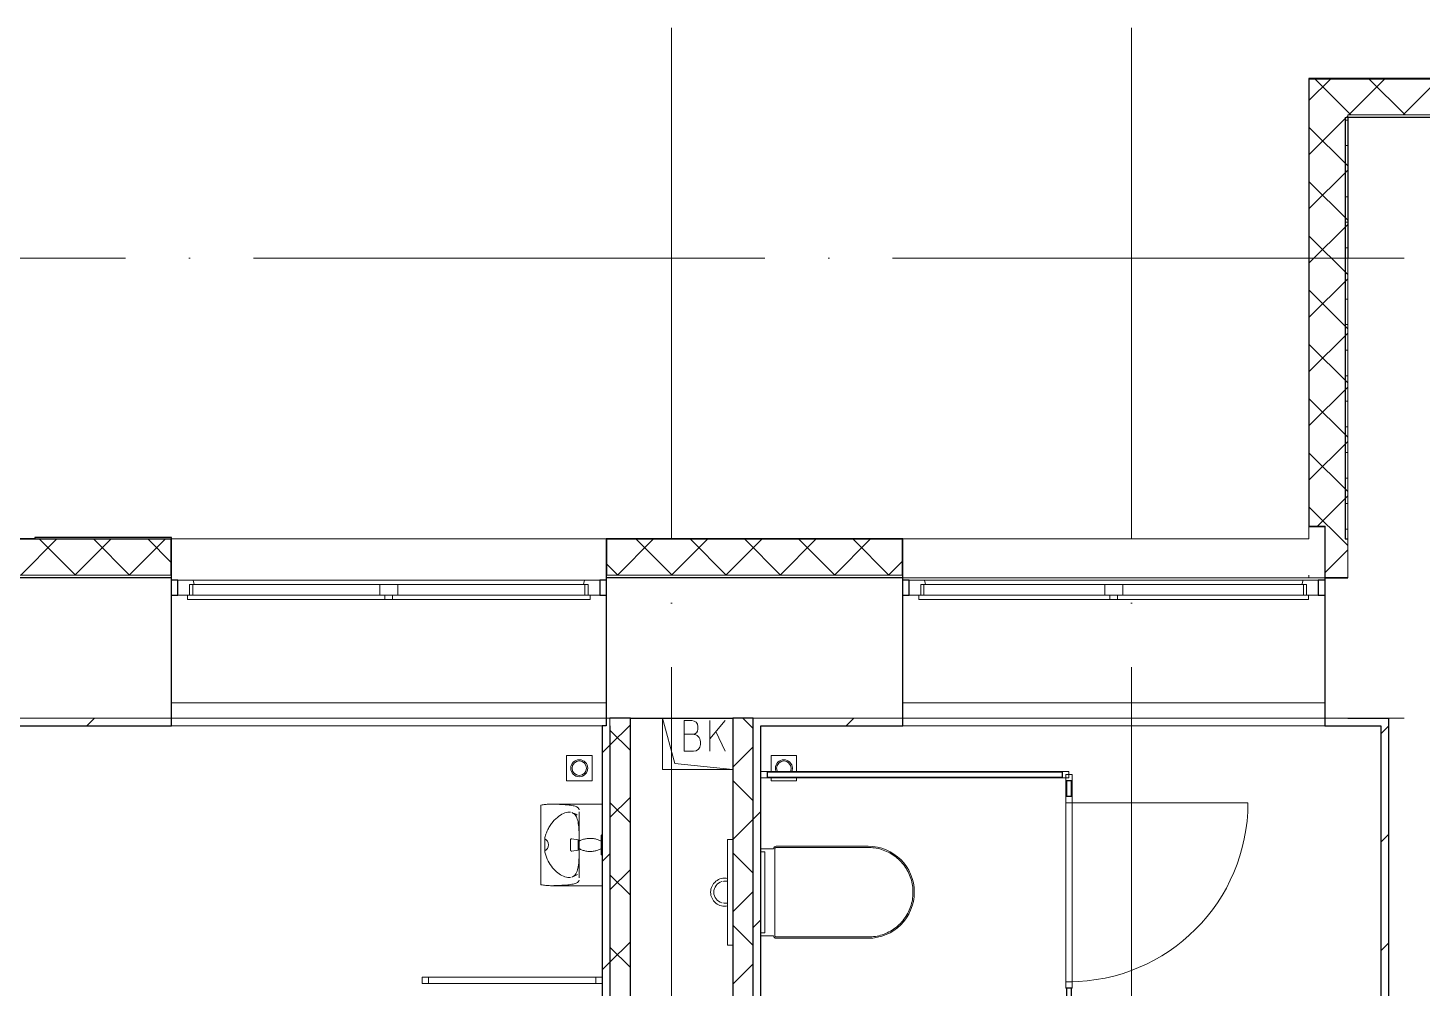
# Model space of a CAD drawing. Header units: millimetres. Extents: x -259809 to 472825, y -397243 to 31861.
# Drawn here: x -50972 to -45520, y -359087 to -355332 of the extents above; entities that cross this region are included whole.
import ezdxf

# ---------------------------------------------------------------- set-up
doc = ezdxf.new("R2010")
doc.units = ezdxf.units.MM
doc.linetypes.add('ADSK_Линия сетки', pattern=[25, 20, -2.5, 0, -2.5])
for name, color, linetype, lineweight in [('_ Окна', 252, 'Continuous', 30), ('Витраж', 252, 'Continuous', 9), ('Двери', 252, 'Continuous', 9), ('лс', 5, 'Continuous', 30), ('Окна', 252, 'Continuous', 9), ('Оси', 252, 'Continuous', 9), ('Перекрытие', 252, 'Continuous', 18), ('Сантехника', 252, 'Continuous', 18), ('Стены внутренние', 252, 'Continuous', 18), ('Стены наружные', 252, 'Continuous', 18), ('Стены разрез', 7, 'Continuous', 30), ('Стены штриховка', 7, 'Continuous', 9)]:
    doc.layers.add(name, color=color, linetype=linetype, lineweight=lineweight)

# ---------------------------------------------------------------- blocks, each defined once
blk = doc.blocks.new('1 этаж')
at = {"color": 251, "lineweight": 18, "true_color": 0x636466}
for p, q in [((-48490.8, -5345.3), (-48442.7, -5522.4)), ((-48490.8, -5545.3), (-48490.8, -5345.3)), ((-48375.6, -5354), (-48405.6, -5354)), ((-48405.6, -5354), (-48405.6, -5474)), ((-48352.2, -5387.3), (-48352.2, -5377.3)), ((-48245.6, -5354), (-48305.6, -5425.5)), ((-48305.6, -5474), (-48305.6, -5354)), ((-48245.6, -5474), (-48281.5, -5396.8)), ((-48372.2, -5407.3), (-48405.6, -5407.3)), ((-48342.2, -5447.3), (-48342.2, -5437.3)), ((-48405.6, -5474), (-48368.9, -5474)), ((-48215.8, -5545.3), (-48490.8, -5545.3)), ((-48442.7, -5522.4), (-48215.8, -5545.3))]:
    blk.add_line(p, q, dxfattribs=at)
for centre, radius, start, end in [((-48375.6, -5377.3), 23.3, 0, 90), ((-48372.2, -5387.3), 20, 270, 0), ((-48372.2, -5437.3), 30, 0, 90), ((-48368.9, -5447.3), 26.7, 270, 0)]:
    blk.add_arc(centre, radius, start, end, dxfattribs=at)
at = {"layer": '_ Окна', "color": 251, "true_color": 0x636466}
for p, q in [((-50385.8, -4805.3), (-50410.8, -4805.3)), ((-50385.8, -4863.3), (-50385.8, -4805.3)), ((-48710.8, -4805.3), (-48735.8, -4805.3)), ((-48735.8, -4805.3), (-48735.8, -4863.3)), ((-47525.8, -4805.3), (-47550.8, -4805.3)), ((-47525.8, -4863.3), (-47525.8, -4805.3)), ((-45900.8, -4805.3), (-45925.8, -4805.3)), ((-45925.8, -4805.3), (-45925.8, -4863.3)), ((-50410.8, -4863.3), (-50385.8, -4863.3)), ((-48735.8, -4863.3), (-48710.8, -4863.3)), ((-47550.8, -4863.3), (-47525.8, -4863.3)), ((-45925.8, -4863.3), (-45900.8, -4863.3))]:
    blk.add_line(p, q, dxfattribs=at)
at = {"layer": '_ Окна', "color": 251, "lineweight": 18, "true_color": 0x636466}
for p, q in [((-50326.4, -4805.3), (-50385.8, -4805.3)), ((-50385.8, -4805.3), (-50385.8, -4863.3)), ((-50339.8, -4863.3), (-50339.8, -4822.3)), ((-50339.8, -4822.3), (-50327.8, -4822.3)), ((-50321.8, -4822.3), (-50326.4, -4805.3)), ((-48795.2, -4805.3), (-48799.8, -4822.3)), ((-48735.8, -4805.3), (-48795.2, -4805.3)), ((-48793.8, -4822.3), (-48781.8, -4822.3)), ((-48781.8, -4822.3), (-48781.8, -4863.3)), ((-48735.8, -4863.3), (-48735.8, -4805.3)), ((-47466.4, -4805.3), (-47525.8, -4805.3)), ((-47525.8, -4805.3), (-47525.8, -4863.3)), ((-47479.8, -4863.3), (-47479.8, -4822.3)), ((-47479.8, -4822.3), (-47467.8, -4822.3)), ((-47461.8, -4822.3), (-47466.4, -4805.3)), ((-45985.2, -4805.3), (-45989.8, -4822.3)), ((-45925.8, -4805.3), (-45985.2, -4805.3)), ((-45983.8, -4822.3), (-45971.8, -4822.3)), ((-45971.8, -4822.3), (-45971.8, -4863.3)), ((-45925.8, -4863.3), (-45925.8, -4805.3)), ((-50385.8, -4863.3), (-50347.8, -4863.3)), ((-48773.8, -4863.3), (-48735.8, -4863.3)), ((-47525.8, -4863.3), (-47487.8, -4863.3)), ((-45963.8, -4863.3), (-45925.8, -4863.3))]:
    blk.add_line(p, q, dxfattribs=at)
at = {"layer": 'Витраж', "color": 251, "lineweight": 18, "true_color": 0x636466, "extrusion": (0, 0, -1)}
for p, q in [((-48080.8, -5552.8), (-48105.8, -5552.8)), ((-48105.8, -5552.8), (-48105.8, -5577.8)), ((-48080.8, -5577.8), (-48080.8, -5552.8)), ((-48105.8, -5577.8), (-48080.8, -5577.8)), ((-46888.3, -5565.3), (-46913.3, -5565.3)), ((-46913.3, -5565.3), (-46913.3, -5590.3)), ((-46913.3, -5590.3), (-46888.3, -5590.3)), ((-46888.3, -5590.3), (-46888.3, -5565.3)), ((-46888.3, -5650.3), (-46913.3, -5650.3)), ((-46913.3, -5650.3), (-46913.3, -5675.3)), ((-46888.3, -5675.3), (-46888.3, -5650.3)), ((-46913.3, -5675.3), (-46888.3, -5675.3)), ((-46888.3, -6375.3), (-46913.3, -6375.3)), ((-46913.3, -6375.3), (-46913.3, -6400.3)), ((-46888.3, -6400.3), (-46888.3, -6375.3)), ((-46913.3, -6400.3), (-46888.3, -6400.3))]:
    blk.add_line(p, q, dxfattribs=at)
at = {"layer": 'Витраж', "color": 251, "true_color": 0x636466}
for p, q in [((-48080.8, -5552.8), (-46925.8, -5552.8)), ((-48080.8, -5577.8), (-46925.8, -5577.8)), ((-46913.3, -5590.3), (-46913.3, -5650.3)), ((-46888.3, -5590.3), (-46888.3, -5650.3)), ((-46913.3, -5675.3), (-46913.3, -6375.3)), ((-46888.3, -5675.3), (-46888.3, -6375.3)), ((-49405.8, -6382.8), (-49405.8, -6357.8)), ((-49405.8, -6357.8), (-48750.8, -6357.8)), ((-48750.8, -6357.8), (-48750.8, -6382.8)), ((-48725.8, -6357.8), (-48750.8, -6357.8)), ((-48750.8, -6357.8), (-48750.8, -6382.8)), ((-48750.8, -6382.8), (-49405.8, -6382.8)), ((-48750.8, -6382.8), (-48725.8, -6382.8))]:
    blk.add_line(p, q, dxfattribs=at)
at = {"layer": 'Витраж', "color": 251, "lineweight": 18, "true_color": 0x636466}
for p, q in [((-46900.8, -5552.8), (-46925.8, -5552.8)), ((-46925.8, -5552.8), (-46925.8, -5577.8)), ((-46900.8, -5577.8), (-46900.8, -5552.8)), ((-46925.8, -5577.8), (-46900.8, -5577.8))]:
    blk.add_line(p, q, dxfattribs=at)
at = {"layer": 'Витраж', "color": 251, "true_color": 0x636466, "extrusion": (0, 0, -1)}
for p, q in [((-49430.8, -6357.8), (-49430.8, -6382.8)), ((-49405.8, -6357.8), (-49430.8, -6357.8)), ((-49405.8, -6382.8), (-49405.8, -6357.8)), ((-49430.8, -6382.8), (-49405.8, -6382.8))]:
    blk.add_line(p, q, dxfattribs=at)
at = {"layer": 'Двери', "color": 251, "true_color": 0x636466}
blk.add_line((-46888.3, -5675.3), (-46200.8, -5675.3), dxfattribs=at)
blk.add_arc((-46900.8, -5675.3), 700, 270, 0, dxfattribs=at)
at = {"layer": 'Окна', "color": 251, "true_color": 0x636466}
for p, q in [((-50327.8, -4822.3), (-49595.8, -4822.3)), ((-50327.8, -4863.3), (-50327.8, -4822.3)), ((-48795.2, -4805.3), (-50326.4, -4805.3)), ((-49595.8, -4822.3), (-49525.8, -4822.3)), ((-49595.8, -4822.3), (-49595.8, -4863.3)), ((-49525.8, -4822.3), (-48793.8, -4822.3)), ((-49525.8, -4863.3), (-49525.8, -4822.3)), ((-48793.8, -4822.3), (-48793.8, -4863.3)), ((-47467.8, -4822.3), (-46760.8, -4822.3)), ((-47467.8, -4863.3), (-47467.8, -4822.3)), ((-45985.2, -4805.3), (-47466.4, -4805.3)), ((-46760.8, -4822.3), (-46690.8, -4822.3)), ((-46760.8, -4822.3), (-46760.8, -4863.3)), ((-46690.8, -4822.3), (-45983.8, -4822.3)), ((-46690.8, -4863.3), (-46690.8, -4822.3)), ((-45983.8, -4822.3), (-45983.8, -4863.3)), ((-50347.8, -4863.3), (-49575.8, -4863.3)), ((-50347.8, -4880.3), (-50347.8, -4863.3)), ((-49575.8, -4880.3), (-50347.8, -4880.3)), ((-49575.8, -4863.3), (-49546.1, -4863.3)), ((-49575.8, -4863.3), (-49575.8, -4880.3)), ((-49546.1, -4880.3), (-49575.8, -4880.3)), ((-49545.8, -4863.3), (-48773.8, -4863.3)), ((-49545.8, -4880.3), (-49545.8, -4863.3)), ((-48773.8, -4880.3), (-49545.8, -4880.3)), ((-48773.8, -4863.3), (-48773.8, -4880.3)), ((-47487.8, -4863.3), (-46740.8, -4863.3)), ((-47487.8, -4880.3), (-47487.8, -4863.3)), ((-46740.8, -4880.3), (-47487.8, -4880.3)), ((-46740.8, -4863.3), (-46710.8, -4863.3)), ((-46740.8, -4863.3), (-46740.8, -4880.3)), ((-46710.8, -4880.3), (-46740.8, -4880.3)), ((-46710.8, -4863.3), (-45963.8, -4863.3)), ((-46710.8, -4880.3), (-46710.8, -4863.3)), ((-45963.8, -4880.3), (-46710.8, -4880.3)), ((-45963.8, -4863.3), (-45963.8, -4880.3))]:
    blk.add_line(p, q, dxfattribs=at)
at = {"layer": 'Оси', "color": 251, "linetype": 'ADSK_Линия сетки', "ltscale": 100, "true_color": 0x636466}
for p, q in [((-48455.8, -2645.3), (-48455.8, -33771.4)), ((-46655.8, -2645.3), (-46655.8, -33771.4)), ((4411.5, -3545.3), (-72528.1, -3545.3)), ((4411.5, -5345.3), (-72528.1, -5345.3))]:
    blk.add_line(p, q, dxfattribs=at)
at = {"layer": 'Перекрытие', "color": 251, "ltscale": 100, "true_color": 0x636466}
for p, q in [((-48490.8, -5545.3), (-48490.8, -5345.3)), ((-48215.8, -5545.3), (-48490.8, -5545.3))]:
    blk.add_line(p, q, dxfattribs=at)
at = {"layer": 'Сантехника', "color": 251, "true_color": 0x636466}
for p, q in [((-48865.8, -5490.3), (-48865.8, -5590.3)), ((-48765.8, -5490.3), (-48865.8, -5490.3)), ((-48765.8, -5590.3), (-48765.8, -5490.3)), ((-47965.8, -5490.3), (-48065.8, -5490.3)), ((-48065.8, -5490.3), (-48065.8, -5552.8)), ((-47965.8, -5552.8), (-47965.8, -5490.3)), ((-48865.8, -5590.3), (-48765.8, -5590.3)), ((-48065.8, -5577.8), (-48065.8, -5590.3)), ((-48065.8, -5590.3), (-47965.8, -5590.3)), ((-47965.8, -5590.3), (-47965.8, -5577.8)), ((-48965.8, -5995.8), (-48965.8, -5684.8)), ((-48725.8, -5680.9), (-48922.9, -5680.9)), ((-48816, -5730.3), (-48816, -5831.7)), ((-48951, -5840.3), (-48951, -5816.7)), ((-48820.8, -5820.3), (-48844.5, -5816.1)), ((-48820.8, -5840.3), (-48820.8, -5820.3)), ((-48815.8, -5830.3), (-48820.8, -5830.3)), ((-48816.2, -5816.4), (-48816.2, -5831.7)), ((-48815.8, -5825.3), (-48815.8, -5840.3)), ((-48951, -5863.9), (-48951, -5840.3)), ((-48844.5, -5864.5), (-48820.8, -5860.3)), ((-48820.8, -5860.3), (-48820.8, -5840.3)), ((-48820.8, -5850.3), (-48815.8, -5850.3)), ((-48816.2, -5849), (-48816.2, -5864.2)), ((-48816, -5849), (-48816, -5950.3)), ((-48815.8, -5840.3), (-48815.8, -5855.3)), ((-48055.8, -5855.3), (-48105.8, -5855.3)), ((-48105.8, -5867.1), (-48090.8, -5867.1)), ((-48090.8, -5867.1), (-48090.8, -6183.5)), ((-48050.8, -5855.3), (-48050.8, -6195.3)), ((-47685.8, -5845.3), (-48045.8, -5845.3)), ((-47685.8, -5850.3), (-48045.8, -5850.3)), ((-48922.9, -5999.8), (-48725.8, -5999.8)), ((-48090.8, -6183.5), (-48105.8, -6183.5)), ((-48105.8, -6195.3), (-48055.8, -6195.3)), ((-48045.8, -6200.3), (-47685.8, -6200.3)), ((-48045.8, -6205.3), (-47685.8, -6205.3))]:
    blk.add_line(p, q, dxfattribs=at)
at = {"layer": 'Сантехника', "color": 251, "lineweight": 9, "true_color": 0x636466}
for p, q in [((-48215.8, -5818.6), (-48235.8, -5818.6)), ((-48235.8, -5818.6), (-48235.8, -5843.6)), ((-48235.8, -6207.1), (-48235.8, -5843.6)), ((-48235.8, -6207.1), (-48235.8, -6232.1)), ((-48235.8, -6232.1), (-48215.8, -6232.1))]:
    blk.add_line(p, q, dxfattribs=at)
at = {"layer": 'Сантехника', "color": 251, "true_color": 0x636466, "flags": 128}
for points in [[(-48824.4, -5723.5), (-48829.6, -5720.7), (-48835, -5718.1), (-48840.5, -5715.8), (-48844.5, -5714.2)], [(-48850.3, -5821.1), (-48850.3, -5820.9), (-48850.3, -5820.7), (-48850.3, -5820.5), (-48850.3, -5820.3), (-48850.2, -5820.1), (-48850.2, -5819.9), (-48850.2, -5819.7), (-48850.1, -5819.5), (-48850, -5819.3), (-48850, -5819.1), (-48849.9, -5818.9), (-48849.8, -5818.8), (-48849.7, -5818.6), (-48849.6, -5818.4), (-48849.5, -5818.2), (-48849.4, -5818.1), (-48849.2, -5817.9), (-48849.1, -5817.8), (-48849, -5817.6), (-48848.8, -5817.5), (-48848.7, -5817.3), (-48848.5, -5817.2), (-48848.4, -5817.1), (-48848.2, -5817), (-48848, -5816.9), (-48847.9, -5816.8), (-48847.7, -5816.7), (-48847.5, -5816.6), (-48847.3, -5816.5), (-48847.2, -5816.4), (-48847, -5816.3), (-48846.8, -5816.3), (-48846.6, -5816.2), (-48846.4, -5816.2), (-48846.2, -5816.1), (-48846, -5816.1), (-48845.8, -5816.1), (-48845.6, -5816.1), (-48845.4, -5816.1), (-48845.2, -5816.1), (-48845, -5816.1), (-48844.8, -5816.1), (-48844.6, -5816.1), (-48844.5, -5816.1)], [(-48850.3, -5840.3), (-48850.3, -5839.5), (-48850.3, -5838.8), (-48850.3, -5838), (-48850.3, -5837.2), (-48850.3, -5836.5), (-48850.3, -5835.7), (-48850.3, -5835), (-48850.3, -5834.3), (-48850.3, -5833.5), (-48850.3, -5832.8), (-48850.3, -5832.1), (-48850.3, -5831.4), (-48850.3, -5830.7), (-48850.3, -5830.1), (-48850.3, -5829.4), (-48850.3, -5828.8), (-48850.3, -5828.2), (-48850.3, -5827.6), (-48850.3, -5827.1), (-48850.3, -5826.5), (-48850.3, -5826), (-48850.3, -5825.5), (-48850.3, -5825), (-48850.3, -5824.5), (-48850.3, -5824.1), (-48850.3, -5823.7), (-48850.3, -5823.3), (-48850.3, -5823), (-48850.3, -5822.7), (-48850.3, -5822.4), (-48850.3, -5822.1), (-48850.3, -5821.9), (-48850.3, -5821.7), (-48850.3, -5821.5), (-48850.3, -5821.3), (-48850.3, -5821.2), (-48850.3, -5821.1), (-48850.3, -5821.1), (-48850.3, -5821.1)], [(-48850.3, -5821.1), (-48850.3, -5821.1), (-48850.3, -5821.1), (-48850.3, -5821.2), (-48850.3, -5821.3), (-48850.3, -5821.4), (-48850.3, -5821.6), (-48850.3, -5821.8), (-48850.3, -5822), (-48850.3, -5822.3), (-48850.3, -5822.6), (-48850.3, -5822.9), (-48850.3, -5823.2), (-48850.3, -5823.6), (-48850.3, -5824), (-48850.3, -5824.4), (-48850.3, -5824.9), (-48850.3, -5825.3), (-48850.3, -5825.8), (-48850.3, -5826.4), (-48850.3, -5826.9), (-48850.3, -5827.5), (-48850.3, -5828), (-48850.3, -5828.7), (-48850.3, -5829.3), (-48850.3, -5829.9), (-48850.3, -5830.6), (-48850.3, -5831.2), (-48850.3, -5831.9), (-48850.3, -5832.6), (-48850.3, -5833.3), (-48850.3, -5834.1), (-48850.3, -5834.8), (-48850.3, -5835.5), (-48850.3, -5836.3), (-48850.3, -5837), (-48850.3, -5837.8), (-48850.3, -5838.6), (-48850.3, -5839.3), (-48850.3, -5840.1), (-48850.3, -5840.3)], [(-48815.8, -5825.3), (-48812.6, -5823.7), (-48809.3, -5822.2), (-48806, -5820.8), (-48802.6, -5819.6), (-48799.2, -5818.5), (-48795.7, -5817.5), (-48792.2, -5816.7), (-48788.7, -5816), (-48785.1, -5815.4), (-48781.6, -5815), (-48778, -5814.8), (-48774.4, -5814.7), (-48770.8, -5814.7), (-48767.2, -5814.9), (-48763.6, -5815.2), (-48760, -5815.6), (-48756.5, -5816.2), (-48752.9, -5817), (-48749.5, -5817.9), (-48746, -5818.9), (-48742.6, -5820), (-48739.2, -5821.3), (-48735.9, -5822.8), (-48732.7, -5824.3), (-48730.8, -5825.3)], [(-48730.8, -5805.3), (-48730.8, -5805.1), (-48730.8, -5804.9), (-48730.8, -5804.7), (-48730.7, -5804.5), (-48730.7, -5804.3), (-48730.7, -5804.1), (-48730.6, -5803.9), (-48730.5, -5803.7), (-48730.5, -5803.6), (-48730.4, -5803.4), (-48730.3, -5803.2), (-48730.2, -5803), (-48730.1, -5802.8), (-48730, -5802.7), (-48729.9, -5802.5), (-48729.8, -5802.3), (-48729.7, -5802.2), (-48729.6, -5802), (-48729.4, -5801.9), (-48729.3, -5801.7), (-48729.1, -5801.6), (-48729, -5801.5), (-48728.8, -5801.3), (-48728.7, -5801.2), (-48728.5, -5801.1), (-48728.3, -5801), (-48728.2, -5800.9), (-48728, -5800.8), (-48727.8, -5800.7), (-48727.6, -5800.7), (-48727.4, -5800.6), (-48727.2, -5800.5), (-48727, -5800.5), (-48726.8, -5800.4), (-48726.7, -5800.4), (-48726.5, -5800.4), (-48726.3, -5800.3), (-48726.1, -5800.3), (-48725.9, -5800.3), (-48725.8, -5800.3)], [(-48730.8, -5824.2), (-48730.8, -5822.9), (-48730.8, -5821.7), (-48730.8, -5820.6), (-48730.8, -5819.4), (-48730.8, -5818.3), (-48730.8, -5817.2), (-48730.8, -5816.2), (-48730.8, -5815.2), (-48730.8, -5814.3), (-48730.8, -5813.3), (-48730.8, -5812.5), (-48730.8, -5811.6), (-48730.8, -5810.9), (-48730.8, -5810.1), (-48730.8, -5809.4), (-48730.8, -5808.8), (-48730.8, -5808.2), (-48730.8, -5807.7), (-48730.8, -5807.2), (-48730.8, -5806.8), (-48730.8, -5806.4), (-48730.8, -5806.1), (-48730.8, -5805.8), (-48730.8, -5805.6), (-48730.8, -5805.5), (-48730.8, -5805.4), (-48730.8, -5805.3)], [(-48730.8, -5805.3), (-48730.8, -5805.3), (-48730.8, -5805.4), (-48730.8, -5805.6), (-48730.8, -5805.8), (-48730.8, -5806), (-48730.8, -5806.3), (-48730.8, -5806.7), (-48730.8, -5807.1), (-48730.8, -5807.6), (-48730.8, -5808.1), (-48730.8, -5808.6), (-48730.8, -5809.3), (-48730.8, -5809.9), (-48730.8, -5810.7), (-48730.8, -5811.4), (-48730.8, -5812.2), (-48730.8, -5813.1), (-48730.8, -5814), (-48730.8, -5814.9), (-48730.8, -5815.9), (-48730.8, -5817), (-48730.8, -5818), (-48730.8, -5819.1), (-48730.8, -5820.2), (-48730.8, -5821.4), (-48730.8, -5822.6), (-48730.8, -5823.8), (-48730.8, -5825.1), (-48730.8, -5826.3), (-48730.8, -5827.6), (-48730.8, -5828.9), (-48730.8, -5830.3), (-48730.8, -5831.6), (-48730.8, -5833), (-48730.8, -5834.4), (-48730.8, -5835.7), (-48730.8, -5837.1), (-48730.8, -5838.5), (-48730.8, -5839.9), (-48730.8, -5840.3)], [(-48850.3, -5840.3), (-48850.3, -5841.1), (-48850.3, -5841.9), (-48850.3, -5842.6), (-48850.3, -5843.4), (-48850.3, -5844.1), (-48850.3, -5844.9), (-48850.3, -5845.6), (-48850.3, -5846.4), (-48850.3, -5847.1), (-48850.3, -5847.8), (-48850.3, -5848.5), (-48850.3, -5849.2), (-48850.3, -5849.9), (-48850.3, -5850.5), (-48850.3, -5851.2), (-48850.3, -5851.8), (-48850.3, -5852.4), (-48850.3, -5853), (-48850.3, -5853.6), (-48850.3, -5854.1), (-48850.3, -5854.6), (-48850.3, -5855.2), (-48850.3, -5855.6), (-48850.3, -5856.1), (-48850.3, -5856.5), (-48850.3, -5856.9), (-48850.3, -5857.3), (-48850.3, -5857.6), (-48850.3, -5858), (-48850.3, -5858.3), (-48850.3, -5858.5), (-48850.3, -5858.8), (-48850.3, -5859), (-48850.3, -5859.1), (-48850.3, -5859.3), (-48850.3, -5859.4), (-48850.3, -5859.5), (-48850.3, -5859.5), (-48850.3, -5859.6)], [(-48850.3, -5859.6), (-48850.3, -5859.5), (-48850.3, -5859.5), (-48850.3, -5859.4), (-48850.3, -5859.3), (-48850.3, -5859.2), (-48850.3, -5859), (-48850.3, -5858.8), (-48850.3, -5858.6), (-48850.3, -5858.3), (-48850.3, -5858), (-48850.3, -5857.7), (-48850.3, -5857.4), (-48850.3, -5857), (-48850.3, -5856.6), (-48850.3, -5856.2), (-48850.3, -5855.8), (-48850.3, -5855.3), (-48850.3, -5854.8), (-48850.3, -5854.3), (-48850.3, -5853.7), (-48850.3, -5853.2), (-48850.3, -5852.6), (-48850.3, -5852), (-48850.3, -5851.4), (-48850.3, -5850.7), (-48850.3, -5850.1), (-48850.3, -5849.4), (-48850.3, -5848.7), (-48850.3, -5848), (-48850.3, -5847.3), (-48850.3, -5846.6), (-48850.3, -5845.8), (-48850.3, -5845.1), (-48850.3, -5844.3), (-48850.3, -5843.6), (-48850.3, -5842.8), (-48850.3, -5842.1), (-48850.3, -5841.3), (-48850.3, -5840.5), (-48850.3, -5840.3)], [(-48844.5, -5864.5), (-48844.7, -5864.5), (-48844.9, -5864.5), (-48845.1, -5864.6), (-48845.3, -5864.6), (-48845.5, -5864.6), (-48845.7, -5864.6), (-48845.9, -5864.5), (-48846.1, -5864.5), (-48846.3, -5864.5), (-48846.5, -5864.4), (-48846.7, -5864.4), (-48846.8, -5864.3), (-48847, -5864.3), (-48847.2, -5864.2), (-48847.4, -5864.1), (-48847.6, -5864), (-48847.8, -5863.9), (-48847.9, -5863.8), (-48848.1, -5863.7), (-48848.3, -5863.6), (-48848.4, -5863.5), (-48848.6, -5863.4), (-48848.7, -5863.2), (-48848.9, -5863.1), (-48849, -5863), (-48849.2, -5862.8), (-48849.3, -5862.7), (-48849.4, -5862.5), (-48849.5, -5862.3), (-48849.6, -5862.2), (-48849.7, -5862), (-48849.8, -5861.8), (-48849.9, -5861.6), (-48850, -5861.4), (-48850.1, -5861.3), (-48850.1, -5861.1), (-48850.2, -5860.9), (-48850.2, -5860.7), (-48850.3, -5860.5), (-48850.3, -5860.3), (-48850.3, -5860.1), (-48850.3, -5859.9), (-48850.3, -5859.7), (-48850.3, -5859.6)], [(-48730.8, -5855.3), (-48734, -5856.9), (-48737.3, -5858.5), (-48740.6, -5859.8), (-48744, -5861.1), (-48747.4, -5862.2), (-48750.9, -5863.1), (-48754.4, -5864), (-48757.9, -5864.7), (-48761.5, -5865.2), (-48765.1, -5865.6), (-48768.6, -5865.9), (-48772.2, -5866), (-48775.8, -5865.9), (-48779.4, -5865.8), (-48783, -5865.5), (-48786.6, -5865), (-48790.1, -5864.4), (-48793.7, -5863.6), (-48797.2, -5862.8), (-48800.6, -5861.7), (-48804, -5860.6), (-48807.4, -5859.3), (-48810.7, -5857.9), (-48813.9, -5856.3), (-48815.8, -5855.3)], [(-48730.8, -5840.3), (-48730.8, -5841.7), (-48730.8, -5843.1), (-48730.8, -5844.5), (-48730.8, -5845.9), (-48730.8, -5847.3), (-48730.8, -5848.6), (-48730.8, -5850), (-48730.8, -5851.3), (-48730.8, -5852.6), (-48730.8, -5853.9), (-48730.8, -5855.2), (-48730.8, -5856.5), (-48730.8, -5857.7), (-48730.8, -5858.9), (-48730.8, -5860.1), (-48730.8, -5861.2), (-48730.8, -5862.3), (-48730.8, -5863.4), (-48730.8, -5864.4), (-48730.8, -5865.4), (-48730.8, -5866.4), (-48730.8, -5867.3), (-48730.8, -5868.2), (-48730.8, -5869), (-48730.8, -5869.8), (-48730.8, -5870.5), (-48730.8, -5871.2), (-48730.8, -5871.8), (-48730.8, -5872.4), (-48730.8, -5872.9), (-48730.8, -5873.4), (-48730.8, -5873.8), (-48730.8, -5874.2), (-48730.8, -5874.5), (-48730.8, -5874.8), (-48730.8, -5875), (-48730.8, -5875.2), (-48730.8, -5875.3), (-48730.8, -5875.3)], [(-48730.8, -5875.3), (-48730.8, -5875.3), (-48730.8, -5875.2), (-48730.8, -5875.1), (-48730.8, -5874.9), (-48730.8, -5874.6), (-48730.8, -5874.3), (-48730.8, -5874), (-48730.8, -5873.5), (-48730.8, -5873.1), (-48730.8, -5872.6), (-48730.8, -5872), (-48730.8, -5871.4), (-48730.8, -5870.7), (-48730.8, -5870), (-48730.8, -5869.2), (-48730.8, -5868.4), (-48730.8, -5867.5), (-48730.8, -5866.6), (-48730.8, -5865.7), (-48730.8, -5864.7), (-48730.8, -5863.7), (-48730.8, -5862.6), (-48730.8, -5861.5), (-48730.8, -5860.4), (-48730.8, -5859.2), (-48730.8, -5858), (-48730.8, -5856.8), (-48730.8, -5855.6)], [(-48725.8, -5880.3), (-48726, -5880.3), (-48726.2, -5880.3), (-48726.4, -5880.3), (-48726.6, -5880.2), (-48726.8, -5880.2), (-48727, -5880.2), (-48727.2, -5880.1), (-48727.4, -5880.1), (-48727.6, -5880), (-48727.7, -5879.9), (-48727.9, -5879.8), (-48728.1, -5879.7), (-48728.3, -5879.7), (-48728.5, -5879.5), (-48728.6, -5879.4), (-48728.8, -5879.3), (-48728.9, -5879.2), (-48729.1, -5879.1), (-48729.2, -5878.9), (-48729.4, -5878.8), (-48729.5, -5878.7), (-48729.7, -5878.5), (-48729.8, -5878.3), (-48729.9, -5878.2), (-48730, -5878), (-48730.1, -5877.8), (-48730.2, -5877.7), (-48730.3, -5877.5), (-48730.4, -5877.3), (-48730.5, -5877.1), (-48730.5, -5876.9), (-48730.6, -5876.7), (-48730.6, -5876.6), (-48730.7, -5876.4), (-48730.7, -5876.2), (-48730.8, -5876), (-48730.8, -5875.8), (-48730.8, -5875.6), (-48730.8, -5875.4), (-48730.8, -5875.3)], [(-48045.8, -5850.3), (-48046, -5850.3), (-48046.2, -5850.3), (-48046.4, -5850.3), (-48046.6, -5850.4), (-48046.8, -5850.4), (-48047, -5850.5), (-48047.2, -5850.5), (-48047.4, -5850.6), (-48047.6, -5850.6), (-48047.7, -5850.7), (-48047.9, -5850.8), (-48048.1, -5850.9), (-48048.3, -5851), (-48048.5, -5851.1), (-48048.6, -5851.2), (-48048.8, -5851.3), (-48048.9, -5851.4), (-48049.1, -5851.6), (-48049.2, -5851.7), (-48049.4, -5851.8), (-48049.5, -5852), (-48049.7, -5852.1), (-48049.8, -5852.3), (-48049.9, -5852.4), (-48050, -5852.6), (-48050.1, -5852.8), (-48050.2, -5853), (-48050.3, -5853.1), (-48050.4, -5853.3), (-48050.5, -5853.5), (-48050.5, -5853.7), (-48050.6, -5853.9), (-48050.6, -5854.1), (-48050.7, -5854.3), (-48050.7, -5854.5), (-48050.8, -5854.7), (-48050.8, -5854.9), (-48050.8, -5855.1), (-48050.8, -5855.3), (-48050.8, -5855.3)], [(-47685.8, -6200.3), (-47678.8, -6200.2), (-47671.8, -6199.8), (-47664.9, -6199.1), (-47657.9, -6198.1), (-47651, -6196.8), (-47644.2, -6195.3), (-47637.4, -6193.5), (-47630.8, -6191.4), (-47624.2, -6189.1), (-47617.7, -6186.5), (-47611.3, -6183.6), (-47605, -6180.5), (-47598.8, -6177.2), (-47592.8, -6173.6), (-47587, -6169.7), (-47581.3, -6165.7), (-47575.8, -6161.4), (-47570.4, -6156.9), (-47565.2, -6152.2), (-47560.3, -6147.2), (-47555.5, -6142.1), (-47550.9, -6136.8), (-47546.6, -6131.3), (-47542.4, -6125.7), (-47538.5, -6119.9), (-47534.9, -6113.9), (-47531.5, -6107.8), (-47528.3, -6101.6), (-47525.4, -6095.2), (-47522.7, -6088.7), (-47520.3, -6082.2), (-47518.1, -6075.5), (-47516.3, -6068.7), (-47514.7, -6061.9), (-47513.3, -6055.1), (-47512.3, -6048.1), (-47511.5, -6041.2), (-47511, -6034.2), (-47510.8, -6027.2), (-47510.9, -6020.2), (-47511.2, -6013.2), (-47511.8, -6006.2), (-47512.7, -5999.3), (-47513.9, -5992.4), (-47515.4, -5985.6), (-47517.1, -5978.8), (-47519.1, -5972.1), (-47521.4, -5965.4), (-47523.9, -5958.9), (-47526.7, -5952.5), (-47529.7, -5946.2), (-47533, -5940), (-47536.5, -5934), (-47540.3, -5928.1), (-47544.3, -5922.3), (-47548.5, -5916.7), (-47553, -5911.3), (-47557.7, -5906.1), (-47562.5, -5901.1), (-47567.6, -5896.3), (-47572.9, -5891.6), (-47578.3, -5887.2), (-47583.9, -5883), (-47589.7, -5879.1), (-47595.6, -5875.4), (-47601.7, -5871.9), (-47607.9, -5868.6), (-47614.2, -5865.6), (-47620.6, -5862.9), (-47627.2, -5860.4), (-47633.8, -5858.2), (-47640.5, -5856.3), (-47647.3, -5854.6), (-47654.2, -5853.2), (-47661.1, -5852.1), (-47668.1, -5851.2), (-47675, -5850.6), (-47682, -5850.4), (-47685.8, -5850.3)], [(-48844.5, -5966.4), (-48838.9, -5964.2), (-48833.4, -5961.8), (-48828.1, -5959.2), (-48823, -5956.3)], [(-48050.8, -6195.3), (-48050.8, -6195.5), (-48050.8, -6195.7), (-48050.8, -6195.9), (-48050.7, -6196.1), (-48050.7, -6196.3), (-48050.7, -6196.5), (-48050.6, -6196.7), (-48050.5, -6196.9), (-48050.5, -6197.1), (-48050.4, -6197.3), (-48050.3, -6197.4), (-48050.2, -6197.6), (-48050.1, -6197.8), (-48050, -6198), (-48049.9, -6198.1), (-48049.8, -6198.3), (-48049.7, -6198.5), (-48049.6, -6198.6), (-48049.4, -6198.8), (-48049.3, -6198.9), (-48049.1, -6199), (-48049, -6199.2), (-48048.8, -6199.3), (-48048.7, -6199.4), (-48048.5, -6199.5), (-48048.3, -6199.6), (-48048.2, -6199.7), (-48048, -6199.8), (-48047.8, -6199.9), (-48047.6, -6200), (-48047.4, -6200), (-48047.2, -6200.1), (-48047, -6200.2), (-48046.8, -6200.2), (-48046.7, -6200.2), (-48046.5, -6200.3), (-48046.3, -6200.3), (-48046.1, -6200.3), (-48045.9, -6200.3), (-48045.8, -6200.3)]]:
    blk.add_lwpolyline(points, dxfattribs=at)
at = {"layer": 'Сантехника', "color": 251, "lineweight": 9, "true_color": 0x636466, "flags": 128}
for points in [[(-48236.9, -5982.6), (-48238.1, -5982.6), (-48239.1, -5982.6), (-48240.1, -5982.6), (-48241.1, -5982.6), (-48241.9, -5982.6), (-48242.8, -5982.6), (-48243.5, -5982.6), (-48244.2, -5982.6), (-48244.8, -5982.6), (-48245.4, -5982.6), (-48245.8, -5982.6), (-48246.3, -5982.6), (-48246.6, -5982.6), (-48246.9, -5982.6), (-48247.1, -5982.6), (-48247.2, -5982.6), (-48247.2, -5982.6), (-48247.2, -5982.6)], [(-48247.2, -6068), (-48247.2, -6068), (-48247.1, -6068), (-48246.9, -6068), (-48246.7, -6068), (-48246.4, -6068), (-48246, -6068), (-48245.5, -6068), (-48245, -6068), (-48244.4, -6068), (-48243.7, -6068), (-48243, -6068), (-48242.2, -6068), (-48241.3, -6068), (-48240.4, -6068), (-48239.4, -6068), (-48238.3, -6068), (-48237.2, -6068), (-48236.1, -6068)]]:
    blk.add_lwpolyline(points, dxfattribs=at)
at = {"layer": 'Сантехника', "color": 251, "true_color": 0x636466}
for centre, radius, start, end in [((-48815.8, -5540.3), 33.3, 0, 180), ((-48015.8, -5540.3), 33.3, 0, 180), ((-48815.8, -5540.3), 33.3, 180, 0), ((-48815.8, -5540.3), 28.3, 0, 180), ((-48815.8, -5540.3), 28.3, 180, 0), ((-48015.8, -5540.3), 33.3, 180, 202.2258), ((-48015.8, -5540.3), 28.3, 0, 180), ((-48015.8, -5540.3), 28.3, 180, 206.3415), ((-48015.8, -5540.3), 28.3, 333.6585, 0), ((-48015.8, -5540.3), 33.3, 337.7742, 0), ((-48045.8, -5855.3), 10, 90, 180), ((-48045.8, -5855.3), 5, 150, 180), ((-48045.8, -5855.3), 5, 150, 180), ((-48045.8, -5855.3), 5, 150, 180), ((-48045.8, -5855.3), 5, 90, 120), ((-48045.8, -5855.3), 5, 90, 120), ((-48045.8, -5855.3), 5, 105, 120), ((-47685.8, -6025.3), 180, 270, 90), ((-47685.8, -6025.3), 175, 89.0922, 90), ((-47685.8, -6025.3), 175, 89.0922, 90), ((-48045.8, -6195.3), 10, 180, 270), ((-48045.8, -6195.3), 5, 180, 210), ((-48045.8, -6195.3), 5, 180, 210), ((-48045.8, -6195.3), 5, 180, 210), ((-48045.8, -6195.3), 5, 240, 270), ((-48045.8, -6195.3), 5, 240, 270), ((-48045.8, -6195.3), 5, 240, 255), ((-47685.8, -6025.3), 175, 270, 270.9078), ((-47685.8, -6025.3), 175, 270, 270.9078)]:
    blk.add_arc(centre, radius, start, end, dxfattribs=at)
at = {"layer": 'Сантехника', "color": 251, "lineweight": 9, "true_color": 0x636466}
for radius, start, end in [(55, 77.9742, 180), (42.7, 105, 180), (42.7, 90, 99.1301), (42.7, 90, 92.0828), (42.7, 85.8024, 87.6527), (55, 180, 282.0258), (42.7, 180, 255), (42.7, 260.5014, 272.7572), (42.7, 267.4662, 270)]:
    blk.add_arc((-48247.2, -6025.3), radius, start, end, dxfattribs=at)
at = {"layer": 'Сантехника', "color": 251, "true_color": 0x636466}
for major_axis, start_param, end_param in [((0, 25), 4.712389, 5.943447), ((0, -25), 0.339739, 1.570796)]:
    blk.add_ellipse((-48958.1, -5840.3), major_axis=major_axis, ratio=0.859293, start_param=start_param, end_param=end_param, dxfattribs=at)
for points, knots in [([(-48965.8, -5684.8), (-48960.1, -5683.8), (-48949, -5682.1), (-48935.6, -5681.1), (-48925.4, -5680.8), (-48917.9, -5680.9), (-48910.5, -5681.1), (-48903.4, -5681.3), (-48896.4, -5681.6), (-48887.5, -5682), (-48877, -5682.7), (-48865.5, -5683.6), (-48854.6, -5684.7), (-48844.5, -5686.1), (-48835.5, -5687.9), (-48828.2, -5690.3), (-48823.4, -5692.8), (-48820.9, -5695), (-48819.6, -5696.4), (-48818.8, -5697.5), (-48818.1, -5698.6), (-48817.4, -5699.7), (-48817, -5700.8), (-48816.7, -5701.6), (-48816.6, -5702.1), (-48816.5, -5702.4), (-48816.5, -5702.6)], [-1, -1, -1, -1, -0.9416667, -0.8833333, -0.8541667, -0.825, -0.7958333, -0.7666667, -0.7375, -0.7083333, -0.65, -0.5916667, -0.5333333, -0.4666667, -0.4, -0.3333333, -0.2666667, -0.2333333, -0.2166667, -0.2, -0.1833333, -0.1666667, -0.15, -0.1416667, -0.1375, -0.1333333, -0.1333333, -0.1333333, -0.1333333]), ([(-48951, -5816.7), (-48949.8, -5810.3), (-48946.6, -5797.8), (-48939.3, -5780.1), (-48930.2, -5764), (-48915.9, -5745), (-48895.7, -5726.4), (-48871.3, -5713.6), (-48857.1, -5711.9), (-48850.9, -5712.7)], [0, 0, 0, 0, 0.0526316, 0.1052632, 0.1578947, 0.2105263, 0.3157895, 0.4210526, 0.5263158, 0.5263158, 0.5263158, 0.5263158]), ([(-48842.1, -5715.2), (-48839.4, -5716.5), (-48832.7, -5721.2), (-48824.6, -5733.9), (-48819.2, -5755.7), (-48817.2, -5779), (-48816.5, -5799.9), (-48816.3, -5810.8), (-48816.2, -5816.4)], [0.5789474, 0.5789474, 0.5789474, 0.5789474, 0.6315789, 0.7236842, 0.8157895, 0.9078947, 0.9539474, 1, 1, 1, 1]), ([(-48815.8, -5711), (-48815.8, -5711.2), (-48815.8, -5711.5), (-48815.8, -5712.1), (-48815.8, -5713.2), (-48815.8, -5714.8), (-48815.9, -5717), (-48815.9, -5720.1), (-48815.9, -5724.4), (-48816, -5728.3), (-48816, -5730.3)], [-0.06666667, -0.06666667, -0.06666667, -0.06666667, -0.06458333, -0.0625, -0.05833333, -0.05, -0.04166667, -0.03333333, -0.01666667, 0, 0, 0, 0]), ([(-48850.9, -5967.9), (-48854, -5968.4), (-48864, -5968.3), (-48882.4, -5962.2), (-48905, -5946.6), (-48925.4, -5924.7), (-48939.3, -5901.4), (-48947.2, -5880.5), (-48949.9, -5869.5), (-48951, -5863.9)], [0.4736842, 0.4736842, 0.4736842, 0.4736842, 0.5263158, 0.6315789, 0.7236842, 0.8157895, 0.9078947, 0.9539474, 1, 1, 1, 1]), ([(-48816.2, -5864.2), (-48816.3, -5870.6), (-48816.5, -5883.1), (-48817.2, -5900.8), (-48818.6, -5916.9), (-48821.5, -5935.9), (-48827.9, -5954.4), (-48836.7, -5962.8), (-48842.1, -5965.4)], [0, 0, 0, 0, 0.0526316, 0.1052632, 0.1578947, 0.2105263, 0.3157895, 0.4210526, 0.4210526, 0.4210526, 0.4210526]), ([(-48816.5, -5978.1), (-48816.5, -5978.1), (-48816.5, -5978.2), (-48816.7, -5978.8), (-48816.9, -5979.6), (-48817.3, -5980.6), (-48817.7, -5981.5), (-48818.2, -5982.3), (-48818.9, -5983.2), (-48819.6, -5984.3), (-48820.9, -5985.6), (-48823.4, -5987.8), (-48828.2, -5990.3), (-48835.5, -5992.7), (-48844.5, -5994.5), (-48855, -5996), (-48867.1, -5997.2), (-48880.5, -5998.2), (-48895.3, -5999), (-48908.8, -5999.5), (-48920, -5999.8), (-48931.5, -5999.8), (-48946.6, -5998.9), (-48959.3, -5997), (-48965.8, -5995.8)], [-0.8666667, -0.8666667, -0.8666667, -0.8666667, -0.865625, -0.8625, -0.85, -0.8375, -0.825, -0.8125, -0.8, -0.7833333, -0.7666667, -0.7333333, -0.6666667, -0.6, -0.5333333, -0.4666667, -0.4, -0.3333333, -0.2666667, -0.2, -0.1666667, -0.1333333, -0.0666667, 0, 0, 0, 0]), ([(-48816, -5950.3), (-48816, -5953.4), (-48815.9, -5957.6), (-48815.9, -5962.6), (-48815.8, -5965.9), (-48815.8, -5968), (-48815.8, -5969.3), (-48815.8, -5969.6), (-48815.8, -5969.7)], [-1, -1, -1, -1, -0.975, -0.9625, -0.95, -0.9375, -0.934375, -0.9328125, -0.9328125, -0.9328125, -0.9328125])]:
    blk.add_open_spline(points, degree=3, knots=knots, dxfattribs=at)
at = {"layer": 'Стены внутренние', "color": 251, "lineweight": 30, "true_color": 0x636466}
for p, q in [((-44405.8, -2843.3), (-45962.8, -2843.3)), ((-45962.8, -2843.3), (-45962.8, -4595.3)), ((-44405.8, -2995.3), (-45810.8, -2995.3)), ((-45810.8, -2995.3), (-45810.8, -3545.3)), ((-45962.8, -4595.3), (-45900.8, -4595.3)), ((-45900.8, -4595.3), (-45900.8, -4795.3)), ((-50945.8, -4643.3), (-51480.8, -4643.3)), ((-50410.8, -4785.3), (-50410.8, -4643.3)), ((-47550.8, -4643.3), (-48710.8, -4643.3)), ((-48710.8, -4643.3), (-48710.8, -4785.3)), ((-47550.8, -4785.3), (-47550.8, -4643.3)), ((-50410.8, -4795.3), (-51480.8, -4795.3)), ((-50410.8, -5345.3), (-50410.8, -4795.3)), ((-47550.8, -4795.3), (-48710.8, -4795.3)), ((-48710.8, -4795.3), (-48710.8, -5345.3)), ((-47550.8, -5345.3), (-47550.8, -4795.3)), ((-45810.8, -4795.3), (-45900.8, -4795.3)), ((-45900.8, -4795.3), (-45900.8, -5345.3)), ((-45900.8, -4795.3), (-45810.8, -4795.3)), ((-48615.8, -5345.3), (-48215.8, -5345.3)), ((-45810.8, -5345.3), (-45650.8, -5345.3)), ((-45650.8, -5345.3), (-45650.8, -11350.3))]:
    blk.add_line(p, q, dxfattribs=at)
at = {"layer": 'Стены внутренние', "color": 251, "linetype": 'Continuous', "lineweight": 9, "true_color": 0x636466}
for p, q in [((-45960.4, -2843.3), (-45960.8, -2844)), ((-45960.8, -2927.8), (-45878.3, -2845.3)), ((-45798.5, -2985.3), (-45938.5, -2845.3)), ((-45806.2, -2985.3), (-45666.2, -2845.3)), ((-45586.4, -2985.3), (-45726.4, -2845.3)), ((-45594, -2985.3), (-45454, -2845.3)), ((-45960.8, -3140), (-45816.2, -2995.3)), ((-45816.2, -2995.3), (-45810.8, -2990)), ((-45810.8, -3185.2), (-45960.8, -3035.2)), ((-45960.8, -3352.1), (-45810.8, -3202.1)), ((-45810.8, -3397.3), (-45960.8, -3247.3)), ((-45960.8, -3564.2), (-45810.8, -3414.2)), ((-45810.8, -3609.4), (-45960.8, -3459.4)), ((-45960.8, -3776.4), (-45810.8, -3626.4)), ((-45810.8, -3821.6), (-45960.8, -3671.6)), ((-45961.5, -3861.1), (-45962.8, -3863.5)), ((-45960.8, -3988.5), (-45810.8, -3838.5)), ((-45810.8, -4033.7), (-45960.8, -3883.7)), ((-45960.8, -4200.6), (-45810.8, -4050.6)), ((-45810.8, -4245.8), (-45960.8, -4095.8)), ((-45960.8, -4268.7), (-45962.8, -4265.3)), ((-45960.8, -4412.7), (-45810.8, -4262.7)), ((-45810.8, -4458), (-45960.8, -4308)), ((-45810.8, -4670.1), (-45960.8, -4520.1)), ((-45929.2, -4593.3), (-45810.8, -4474.9)), ((-51000.3, -4785.3), (-50860.3, -4645.3)), ((-50786.7, -4785.3), (-50926.7, -4645.3)), ((-50788.1, -4785.3), (-50648.1, -4645.3)), ((-50574.6, -4785.3), (-50714.6, -4645.3)), ((-50576, -4785.3), (-50436, -4645.3)), ((-50412.8, -4735), (-50502.5, -4645.3)), ((-48666.8, -4785.3), (-48526.8, -4645.3)), ((-48453.3, -4785.3), (-48593.3, -4645.3)), ((-48454.7, -4785.3), (-48314.7, -4645.3)), ((-48441.7, -4645.3), (-48442.8, -4643.3)), ((-48241.2, -4785.3), (-48381.2, -4645.3)), ((-48242.6, -4785.3), (-48102.6, -4645.3)), ((-48029, -4785.3), (-48169, -4645.3)), ((-48030.4, -4785.3), (-47890.4, -4645.3)), ((-47816.9, -4785.3), (-47956.9, -4645.3)), ((-47818.3, -4785.3), (-47678.3, -4645.3)), ((-47604.8, -4785.3), (-47744.8, -4645.3)), ((-45898.8, -4775), (-45810.8, -4687)), ((-48665.4, -4785.3), (-48708.8, -4741.9)), ((-47606.2, -4785.3), (-47552.8, -4732)), ((-45897.7, -4795.3), (-45898.8, -4794.2))]:
    blk.add_line(p, q, dxfattribs=at)
at = {"layer": 'Стены внутренние', "color": 251, "true_color": 0x636466}
for p, q in [((-45810.8, -2995.3), (-45820.8, -2995.3)), ((-45810.8, -4795.3), (-45810.8, -3545.3)), ((-45962.8, -4643.3), (-45962.8, -4595.3)), ((-50410.8, -4643.3), (-48710.8, -4643.3)), ((-47550.8, -4643.3), (-45962.8, -4643.3)), ((-45962.8, -4795.3), (-45962.8, -4785.3)), ((-45900.8, -4795.3), (-45962.8, -4795.3)), ((-45900.8, -4795.3), (-45900.8, -4795.3)), ((-45810.8, -4795.3), (-45810.8, -4795.3)), ((-50410.8, -5285.3), (-48710.8, -5285.3)), ((-47550.8, -5285.3), (-45900.8, -5285.3)), ((-51250.8, -5345.3), (-50410.8, -5345.3)), ((-48710.8, -5345.3), (-48695.8, -5345.3))]:
    blk.add_line(p, q, dxfattribs=at)
at = {"layer": 'Стены наружные', "color": 251, "lineweight": 30, "true_color": 0x636466}
for p, q in [((-45820.8, -2995.3), (-45820.8, -4643.3)), ((-50410.8, -4638.3), (-50945.8, -4638.3)), ((-50945.8, -4638.3), (-50945.8, -4643.3)), ((-50945.8, -4643.3), (-50410.8, -4643.3)), ((-50410.8, -4643.3), (-50410.8, -4638.3)), ((-45820.8, -4643.3), (-45810.8, -4643.3)), ((-50410.8, -4795.3), (-50410.8, -4785.3)), ((-48710.8, -4785.3), (-48710.8, -4795.3)), ((-47550.8, -4795.3), (-47550.8, -4785.3)), ((-51220.8, -5375.3), (-50410.8, -5375.3)), ((-50410.8, -5375.3), (-50410.8, -5345.3)), ((-48725.8, -5375.3), (-48725.8, -9245.3)), ((-48710.8, -5375.3), (-48725.8, -5375.3)), ((-48710.8, -5345.3), (-48710.8, -5375.3)), ((-48615.8, -5345.3), (-48695.8, -5345.3)), ((-48695.8, -5375.3), (-48695.8, -9275.3)), ((-48615.8, -9275.3), (-48615.8, -5345.3)), ((-48215.8, -5345.3), (-48215.8, -9275.3)), ((-48135.8, -5345.3), (-48215.8, -5345.3)), ((-48135.8, -9275.3), (-48135.8, -5345.3)), ((-48105.8, -5375.3), (-47550.8, -5375.3)), ((-48105.8, -9245.3), (-48105.8, -5375.3)), ((-47550.8, -5375.3), (-47550.8, -5345.3)), ((-45900.8, -5345.3), (-45900.8, -5375.3)), ((-45900.8, -5375.3), (-45680.8, -5375.3)), ((-45680.8, -5375.3), (-45680.8, -11320.3))]:
    blk.add_line(p, q, dxfattribs=at)
at = {"layer": 'Стены наружные', "color": 251, "linetype": 'Continuous', "lineweight": 9, "true_color": 0x636466}
for p, q in [((-45810.8, -3005.6), (-45820.8, -3005.6)), ((-45810.8, -3105.6), (-45820.8, -3105.6)), ((-45810.8, -3205.6), (-45820.8, -3205.6)), ((-45810.8, -3305.6), (-45820.8, -3305.6)), ((-45810.8, -3405.6), (-45820.8, -3405.6)), ((-45810.8, -3505.6), (-45820.8, -3505.6)), ((-45810.8, -3605.6), (-45820.8, -3605.6)), ((-45810.8, -3705.6), (-45820.8, -3705.6)), ((-45810.8, -3805.6), (-45820.8, -3805.6)), ((-45810.8, -3905.6), (-45820.8, -3905.6)), ((-45810.8, -4005.6), (-45820.8, -4005.6)), ((-45810.8, -4105.6), (-45820.8, -4105.6)), ((-45810.8, -4205.6), (-45820.8, -4205.6)), ((-45810.8, -4305.6), (-45820.8, -4305.6)), ((-45810.8, -4405.6), (-45820.8, -4405.6)), ((-45810.8, -4505.6), (-45820.8, -4505.6)), ((-45810.8, -4605.6), (-45820.8, -4605.6)), ((-50741.7, -5375.3), (-50711.7, -5345.3)), ((-48695.8, -5450.7), (-48615.8, -5370.7)), ((-48615.8, -5471.3), (-48695.8, -5391.3)), ((-48135.8, -5385.7), (-48176.1, -5345.3)), ((-47771.9, -5375.3), (-47741.9, -5345.3)), ((-45680.8, -5405.5), (-45650.8, -5375.5)), ((-48725.8, -5480.7), (-48695.8, -5450.7)), ((-48215.8, -5536.4), (-48135.8, -5456.4)), ((-48135.8, -5668.5), (-48215.8, -5588.5)), ((-48695.8, -5733.5), (-48615.8, -5653.5)), ((-48615.8, -5754.2), (-48695.8, -5674.2)), ((-48135.8, -5739.2), (-48105.8, -5709.2)), ((-48215.8, -5819.2), (-48135.8, -5739.2)), ((-45680.8, -5829.8), (-45650.8, -5799.8)), ((-48725.8, -5905), (-48695.8, -5875)), ((-48135.8, -5951.3), (-48215.8, -5871.3)), ((-48695.8, -6016.4), (-48615.8, -5936.4)), ((-48615.8, -6037), (-48695.8, -5957)), ((-48215.8, -6102.1), (-48135.8, -6022.1)), ((-48135.8, -6234.2), (-48215.8, -6154.2)), ((-48135.8, -6163.5), (-48105.8, -6133.5)), ((-48695.8, -6299.2), (-48615.8, -6219.2)), ((-48615.8, -6319.9), (-48695.8, -6239.9)), ((-45680.8, -6254.1), (-45650.8, -6224.1)), ((-48725.8, -6329.2), (-48695.8, -6299.2)), ((-48215.8, -6384.9), (-48135.8, -6304.9))]:
    blk.add_line(p, q, dxfattribs=at)
at = {"layer": 'Стены наружные', "color": 251, "true_color": 0x636466}
for p, q in [((-45962.8, -4795.3), (-47550.8, -4795.3)), ((-50410.8, -5345.3), (-48710.8, -5345.3)), ((-48725.8, -5375.3), (-50410.8, -5375.3)), ((-48135.8, -5345.3), (-45810.8, -5345.3)), ((-45900.8, -5375.3), (-47550.8, -5375.3))]:
    blk.add_line(p, q, dxfattribs=at)
at = {"layer": 'Стены разрез', "color": 251, "true_color": 0x636466}
for p, q in [((-46925.8, -5555.3), (-48080.8, -5555.3)), ((-48080.8, -5555.3), (-48080.8, -5575.3)), ((-46925.8, -5575.3), (-46925.8, -5555.3)), ((-48080.8, -5575.3), (-46925.8, -5575.3)), ((-46890.8, -5590.3), (-46910.8, -5590.3)), ((-46910.8, -5590.3), (-46910.8, -5650.3)), ((-46890.8, -5650.3), (-46890.8, -5590.3)), ((-46910.8, -5650.3), (-46890.8, -5650.3)), ((-46890.8, -6400.3), (-46910.8, -6400.3)), ((-46910.8, -6400.3), (-46910.8, -6460.3)), ((-46890.8, -6460.3), (-46890.8, -6400.3))]:
    blk.add_line(p, q, dxfattribs=at)
at = {"layer": 'Стены штриховка', "color": 251, "true_color": 0x636466}
for p, q in [((-44407.8, -2845.3), (-45962.8, -2845.3)), ((-45960.8, -2843.3), (-45960.8, -4593.3)), ((-45810.8, -2985.3), (-44405.8, -2985.3)), ((-45810.8, -2985.3), (-45810.8, -2995.3)), ((-45960.8, -4593.3), (-45898.8, -4593.3)), ((-45898.8, -4593.3), (-45898.8, -4795.3)), ((-50412.8, -4645.3), (-51478.8, -4645.3)), ((-50412.8, -4645.3), (-50412.8, -4785.3)), ((-47552.8, -4645.3), (-48708.8, -4645.3)), ((-48708.8, -4785.3), (-48708.8, -4645.3)), ((-47552.8, -4645.3), (-47552.8, -4785.3)), ((-51480.8, -4785.3), (-50410.8, -4785.3)), ((-48710.8, -4785.3), (-47550.8, -4785.3)), ((-48695.8, -5375.3), (-48695.8, -5345.3))]:
    blk.add_line(p, q, dxfattribs=at)

msp = doc.modelspace()

# ---------------------------------------------------------------- hatches: boundary and pattern name
at = {"layer": 'лс', "lineweight": 5}
h = msp.add_hatch(dxfattribs=at)
h.set_pattern_fill('ANSI31', color=6, scale=100)
h.set_pattern_definition([(45, (7e-12, 55557.13), (-224.5064, 224.5064), [])])
h.paths.add_polyline_path([(-51574.6, -358204), (-59024.2, -358204), (-59024.2, -366382.8), (-40856.4, -366382.8), (-40856.4, -364571.2), (-51574.6, -364571.2)])
edge = h.paths.add_edge_path(flags=16)
edge.add_ellipse((-57731.6, -358888.8), major_axis=(911.9, 0), ratio=0.29514, start_angle=0, end_angle=360)
h.paths.add_polyline_path([(-58219.1, -359161), (-57272.7, -359161), (-57272.7, -358652.5), (-58219.1, -358652.5)], flags=24)

# ---------------------------------------------------------------- block references
msp.add_blockref('1 этаж', (0, -352686.9))

doc.saveas('drawing.dxf')
